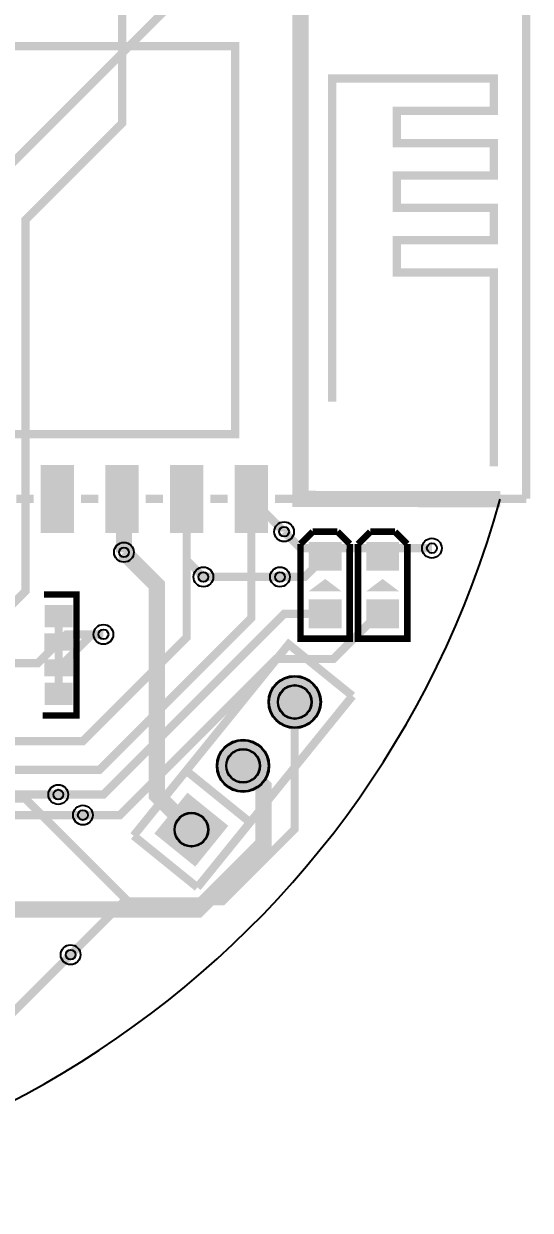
# Model space of a CAD drawing. Header units: millimetres. Extents: x -30.3 to 29.8, y -30.4 to 30.
# Drawn here: x 14.17 to 29.84, y -30 to 6.69 of the extents above; entities that cross this region are included whole.
import ezdxf

# ---------------------------------------------------------------- set-up
doc = ezdxf.new("R2010")
doc.units = ezdxf.units.MM
for name, color, linetype, true_color in [('BoardOutLine', 7, 'Continuous', 0xff00ff), ('BottomLayer', 7, 'Continuous', 0x0000ff), ('BottomSolderMaskLayer', 7, 'Continuous', 0xaa00ff), ('Hole', 7, 'Continuous', 0x222222), ('Multi-Layer', 7, 'Continuous', 0xc0c0c0), ('TopLayer', 7, 'Continuous', 0xff0000), ('TopPasteMaskLayer', 7, 'Continuous', 0x808080), ('TopSilkLayer', 7, 'Continuous', 0xffcc00), ('TopSolderMaskLayer', 7, 'Continuous', 0x800080)]:
    doc.layers.add(name, color=color, linetype=linetype, true_color=true_color)

msp = doc.modelspace()

# ---------------------------------------------------------------- hatches: boundary and pattern name
at = {"layer": 'BottomSolderMaskLayer'}
for points in [[(21.741, -14.282, 1), (23.366, -14.282, 1)], [(20.142, -16.256, 1), (21.768, -16.256, 1)], [(18.213, -18.35), (19.236, -17.087), (20.5, -18.11), (19.477, -19.373)]]:
    msp.add_hatch(color=256, dxfattribs=at).paths.add_polyline_path(points)
at = {"layer": 'Multi-Layer'}
for points in [[(21.766, -14.282, 1), (23.341, -14.282, 1)], [(20.168, -16.256, 1), (21.742, -16.256, 1)], [(18.249, -18.346), (19.24, -17.122), (20.464, -18.114), (19.473, -19.337)]]:
    msp.add_hatch(color=256, dxfattribs=at).paths.add_polyline_path(points)
at = {"layer": 'TopLayer'}
for points in [[(14.713, -9), (14.713, -7), (15.713, -7), (15.713, -9)], [(16.713, -9.001), (16.713, -7.001), (17.713, -7.001), (17.713, -9.001)], [(18.713, -9), (18.713, -7), (19.713, -7), (19.713, -9)], [(20.713, -9.001), (20.713, -7.001), (21.713, -7.001), (21.713, -9.001)], [(23.045, -10.179), (23.045, -9.379), (23.945, -9.379), (23.945, -10.179)], [(24.823, -10.179), (24.823, -9.379), (25.723, -9.379), (25.723, -10.179)], [(14.851, -11.952), (14.851, -11.302), (15.651, -11.302), (15.651, -11.952)], [(23.045, -11.957), (23.045, -11.157), (23.945, -11.157), (23.945, -11.957)], [(24.823, -11.957), (24.823, -11.157), (25.723, -11.157), (25.723, -11.957)], [(14.851, -12.677), (14.851, -12.177), (15.651, -12.177), (15.651, -12.677)], [(14.851, -13.477), (14.851, -12.977), (15.651, -12.977), (15.651, -13.477)], [(14.851, -14.352), (14.851, -13.702), (15.651, -13.702), (15.651, -14.352)]]:
    msp.add_hatch(color=256, dxfattribs=at).paths.add_polyline_path(points)
at = {"layer": 'TopPasteMaskLayer'}
for points in [[(14.713, -9), (14.713, -7), (15.713, -7), (15.713, -9)], [(16.713, -9.001), (16.713, -7.001), (17.713, -7.001), (17.713, -9.001)], [(18.713, -9), (18.713, -7), (19.713, -7), (19.713, -9)], [(20.713, -9.001), (20.713, -7.001), (21.713, -7.001), (21.713, -9.001)], [(23.045, -10.179), (23.045, -9.379), (23.945, -9.379), (23.945, -10.179)], [(24.823, -10.179), (24.823, -9.379), (25.723, -9.379), (25.723, -10.179)], [(14.851, -11.952), (14.851, -11.302), (15.651, -11.302), (15.651, -11.952)], [(23.045, -11.957), (23.045, -11.157), (23.945, -11.157), (23.945, -11.957)], [(24.823, -11.957), (24.823, -11.157), (25.723, -11.157), (25.723, -11.957)], [(14.851, -12.677), (14.851, -12.177), (15.651, -12.177), (15.651, -12.677)], [(14.851, -13.477), (14.851, -12.977), (15.651, -12.977), (15.651, -13.477)], [(14.851, -14.352), (14.851, -13.702), (15.651, -13.702), (15.651, -14.352)]]:
    msp.add_hatch(color=256, dxfattribs=at).paths.add_polyline_path(points)
at = {"layer": 'TopSilkLayer'}
for points in [[(22.987, -10.859), (24.003, -10.859), (23.495, -10.477)], [(24.765, -10.859), (25.781, -10.859), (25.273, -10.477)]]:
    msp.add_hatch(color=256, dxfattribs=at).paths.add_polyline_path(points)
at = {"layer": 'TopSolderMaskLayer'}
for points in [[(14.7, -9.051), (14.7, -6.949), (15.725, -6.949), (15.725, -9.051)], [(16.7, -9.052), (16.7, -6.95), (17.725, -6.95), (17.725, -9.052)], [(18.7, -9.051), (18.7, -6.95), (19.725, -6.95), (19.725, -9.051)], [(20.7, -9.052), (20.7, -6.95), (21.725, -6.95), (21.725, -9.052)], [(22.988, -10.224), (22.988, -9.334), (24.002, -9.334), (24.002, -10.224)], [(24.766, -10.224), (24.766, -9.334), (25.78, -9.334), (25.78, -10.224)], [(14.82, -11.973), (14.82, -11.281), (15.682, -11.281), (15.682, -11.973)], [(22.988, -12.002), (22.988, -11.112), (24.002, -11.112), (24.002, -12.002)], [(24.766, -12.002), (24.766, -11.112), (25.78, -11.112), (25.78, -12.002)], [(14.81, -12.693), (14.81, -12.161), (15.692, -12.161), (15.692, -12.693)], [(14.81, -13.493), (14.81, -12.961), (15.692, -12.961), (15.692, -13.493)], [(21.741, -14.282, 1), (23.366, -14.282, 1)], [(14.82, -14.373), (14.82, -13.681), (15.682, -13.681), (15.682, -14.373)], [(20.142, -16.256, 1), (21.768, -16.256, 1)], [(18.213, -18.35), (19.236, -17.087), (20.5, -18.11), (19.477, -19.373)]]:
    msp.add_hatch(color=256, dxfattribs=at).paths.add_polyline_path(points)

# ---------------------------------------------------------------- linework, layer by layer
at = {"layer": 'BoardOutLine', "const_width": 0.5}
msp.add_lwpolyline([(22.733, 8.001), (22.733, -8.001), (28.91, -8.011)], dxfattribs=at)
at = {"layer": 'BoardOutLine'}
msp.add_arc((0, 0), 30, 15.473, 344.5118, dxfattribs=at)
at = {"layer": 'BottomLayer'}
for points, const_width in [([(21.209, 9.779), (2.54, -8.89), (-0.635, -8.89)], 0.254), ([(-5.969, -8.255), (-5.461, -8.255), (-5.08, -8.636), (-5.08, -9.525), (-6.096, -10.541), (-6.096, -12.573), (-4.826, -13.843), (-0.127, -13.843), (3.175, -17.145), (15.24, -17.145)], 0.254), ([(-5.969, -9.144), (-6.985, -10.16), (-6.985, -13.081), (-5.588, -14.478), (-0.508, -14.478), (2.794, -17.78), (16.002, -17.78)], 0.254), ([(22.225, -9.017), (22.733, -9.525), (26.797, -9.525)], 0.254), ([(19.357, -18.23), (18.288, -17.161), (18.288, -10.668), (17.272, -9.652)], 0.5), ([(19.729, -10.414), (22.098, -10.414)], 0.254), ([(-4.699, -11.938), (-3.556, -13.081), (14.605, -13.081), (15.494, -12.192), (16.637, -12.192)], 0.254), ([(6.441, -27.468), (9.144, -24.765), (9.144, -21.209), (9.652, -20.701), (19.558, -20.701), (21.59, -18.669), (21.59, -16.891), (20.955, -16.256)], 0.5), ([(2.423, -26.162), (2.413, -28.321), (2.794, -28.702), (6.604, -28.702), (11.303, -24.003), (13.716, -24.003), (15.621, -22.098)], 0.254)]:
    msp.add_lwpolyline(points, dxfattribs=dict(at, const_width=const_width))
at = {"layer": 'BottomSolderMaskLayer'}
for centre, radius in [((22.554, -14.282), 0.813), ((22.553, -14.282), 0.526), ((20.955, -16.256), 0.813), ((20.955, -16.256), 0.526), ((19.357, -18.23), 0.526)]:
    msp.add_circle(centre, radius, dxfattribs=at)
at = {"layer": 'Hole'}
for centre in [(22.225, -9.017), (17.272, -9.652), (26.797, -9.525), (19.729, -10.414), (22.098, -10.414), (16.637, -12.192), (15.24, -17.145), (16.002, -17.78), (15.621, -22.098)]:
    msp.add_circle(centre, 0.152, dxfattribs=at)
at = {"layer": 'Multi-Layer'}
for centre, radius in [((22.225, -9.017), 0.305), ((17.272, -9.652), 0.305), ((26.797, -9.525), 0.305), ((19.729, -10.414), 0.305), ((22.098, -10.414), 0.305), ((16.637, -12.192), 0.305), ((22.554, -14.282), 0.787), ((22.553, -14.282), 0.51), ((20.955, -16.256), 0.787), ((20.955, -16.256), 0.51), ((15.24, -17.145), 0.305), ((16.002, -17.78), 0.305), ((19.357, -18.23), 0.51), ((15.621, -22.098), 0.305)]:
    msp.add_circle(centre, radius, dxfattribs=at)
at = {"layer": 'TopLayer'}
for points, const_width in [([(13.452, -11.628), (14.224, -10.853), (14.224, 0.627), (17.214, 3.614), (17.214, 8.001)], 0.254), ([(-4.318, -19.355), (-4.318, -18.415), (-1.397, -15.494), (16.002, -15.494), (19.213, -12.283), (19.213, -8.001)], 0.254), ([(-3.048, -19.355), (-3.048, -18.542), (-0.889, -16.383), (16.51, -16.383), (21.212, -11.681), (21.212, -8.001)], 0.254), ([(17.213, -8.001), (17.272, -8.06), (17.272, -9.652)], 0.5), ([(21.213, -8.001), (22.225, -9.013), (22.225, -9.017)], 0.254), ([(25.273, -9.779), (25.527, -9.525), (26.797, -9.525)], 0.254), ([(19.213, -9.897), (19.729, -10.414), (19.812, -10.414)], 0.254), ([(23.495, -9.779), (22.86, -10.414), (22.098, -10.414)], 0.254), ([(15.24, -17.145), (16.637, -17.145), (22.225, -11.557), (23.495, -11.557)], 0.254), ([(15.251, -11.627), (15.251, -14.027)], 0.254), ([(16.002, -17.78), (17.145, -17.78), (21.971, -12.954), (23.749, -12.954), (25.146, -11.557), (25.273, -11.557)], 0.254), ([(15.251, -13.227), (16.286, -12.192), (16.637, -12.192)], 0.254), ([(10.414, -17.399), (10.541, -17.272), (14.224, -17.272), (17.399, -20.447), (20.32, -20.447), (22.554, -18.213), (22.554, -14.282)], 0.254), ([(15.621, -22.098), (17.272, -20.447), (17.539, -20.447)], 0.254)]:
    msp.add_lwpolyline(points, dxfattribs=dict(at, const_width=const_width))
at = {"layer": 'TopSilkLayer'}
for points, const_width in [([(29.713, 8.002), (29.713, -7.998)], 0.254), ([(22.713, 7.002), (22.713, -6.998)], 0.254), ([(23.713, -4.998), (23.713, 5.002), (28.713, 5.002), (28.713, 4.002), (25.713, 4.002), (25.713, 3.002), (28.713, 3.002), (28.713, 2.002), (25.713, 2.002), (25.713, 1.002), (28.713, 1.002), (28.713, 0.002), (25.713, 0.002), (25.713, -0.998), (28.713, -0.998), (28.713, -6.998)], 0.254), ([(14.482, -7.998), (13.944, -7.998)], 0.254), ([(16.482, -7.998), (15.944, -7.998)], 0.254), ([(18.482, -7.998), (17.944, -7.998)], 0.254), ([(20.482, -7.998), (19.944, -7.998)], 0.254), ([(29.713, -7.998), (21.944, -7.998)], 0.254), ([(23.114, -9.017), (22.733, -9.398)], 0.203), ([(23.876, -9.017), (23.114, -9.017)], 0.203), ([(23.876, -9.017), (24.257, -9.398)], 0.203), ([(24.892, -9.017), (24.511, -9.398)], 0.203), ([(25.654, -9.017), (24.892, -9.017)], 0.203), ([(25.654, -9.017), (26.035, -9.398)], 0.203), ([(22.733, -9.398), (22.732, -12.32), (24.256, -12.32), (24.257, -9.398)], 0.203), ([(24.511, -9.398), (24.51, -12.32), (26.034, -12.32), (26.035, -9.398)], 0.203), ([(14.801, -10.957), (15.801, -10.957), (15.801, -14.697), (14.761, -14.697)], 0.2), ([(17.57, -18.418), (22.366, -12.496), (24.34, -14.094)], 0.254), ([(19.544, -20.016), (24.34, -14.094)], 0.254), ([(19.199, -16.406), (21.173, -18.005)], 0.254), ([(17.57, -18.418), (19.544, -20.016)], 0.254)]:
    msp.add_lwpolyline(points, dxfattribs=dict(at, const_width=const_width))
at = {"layer": 'TopSilkLayer', "const_width": 0.254}
msp.add_lwpolyline([(20.713, 6.002), (7.713, 6.002), (7.713, -5.998), (20.713, -5.998), (20.713, 6.002)], close=True, dxfattribs=at)
at = {"layer": 'TopSolderMaskLayer'}
for centre, radius in [((22.554, -14.282), 0.813), ((22.553, -14.282), 0.526), ((20.955, -16.256), 0.813), ((20.955, -16.256), 0.526), ((19.357, -18.23), 0.526)]:
    msp.add_circle(centre, radius, dxfattribs=at)

doc.saveas('drawing.dxf')
